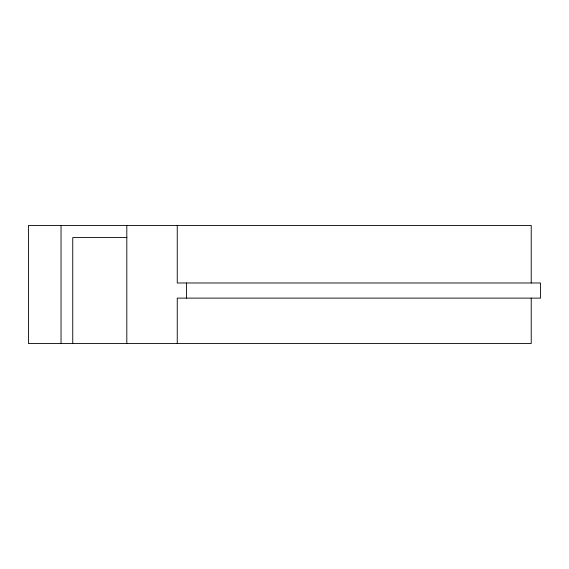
<?xml version="1.0" encoding="UTF-8"?>
<svg xmlns="http://www.w3.org/2000/svg" width="569" height="569" viewBox="0 0 569 569"><rect width="100%" height="100%" fill="white"/><g stroke="black" fill="none" stroke-linecap="round" stroke-linejoin="round"><path stroke-width="0.85" d="M126.958 237.579L72.747 237.579L72.747 343.527M531.226 282.985L531.226 225.473L28.45 225.473L28.45 343.527L531.226 343.527L531.226 298.12M186.575 282.985L186.575 298.12M177.251 225.473L177.251 282.985L540.55 282.985L540.55 298.12L177.251 298.12L177.251 343.527M126.809 225.473L126.809 343.527M61.039 225.473L61.039 343.527"/></g></svg>
